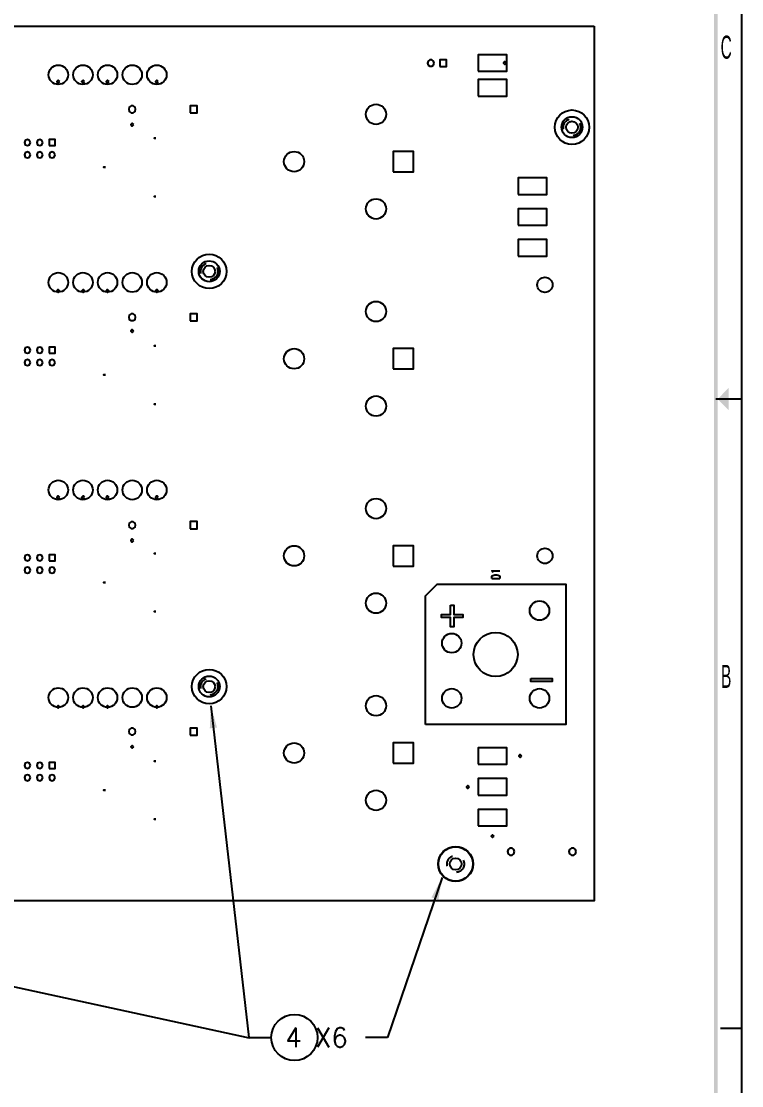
# Model space of a CAD drawing. Extents: x 0 to 31.8, y 0 to 20.
# Drawn here: x 25.95 to 31.8, y 4.49 to 13.13 of the extents above; entities that cross this region are included whole.
import ezdxf
from ezdxf.enums import TextEntityAlignment as Align

# ---------------------------------------------------------------- set-up
doc = ezdxf.new("R2010")
doc.units = 0
doc.header["$LTSCALE"] = 0.25
doc.header["$MEASUREMENT"] = 0
doc.linetypes.add('HIDDEN', pattern=[0.375, 0.25, -0.125])
for name, color, linetype in [('10', 7, 'CONTINUOUS'), ('DIMS', 1, 'CONTINUOUS'), ('FORMAT', 3, 'CONTINUOUS'), ('OBJECT', 2, 'CONTINUOUS'), ('TITLE1', 6, 'CONTINUOUS')]:
    doc.layers.add(name, color=color, linetype=linetype)
doc.styles.add('ROMANS', font='romans.shx')
doc.styles.add('SM2', font='TXT', dxfattribs={"width": 0.5})
doc.dimstyles.new('NORM3', dxfattribs={"dimtxt": 0.156, "dimasz": 0.18, "dimexe": 0.18, "dimexo": 0.0625, "dimgap": 0.09, "dimtad": 0, "dimtih": 1, "dimtoh": 1, "dimdec": 3, "dimzin": 4, "dimdsep": 46, "dimtxsty": 'ROMANS', "dimcen": 0.09, "dimadec": 0, "dimazin": 0, "dimtfac": 1, "dimtdec": 0, "dimtofl": 0, "dimtmove": 0, "dimatfit": 0, "dimfxl": 0, "dimtolj": 1, "dimtzin": 4, "dimarcsym": 0})

# ---------------------------------------------------------------- blocks, each defined once
blk = doc.blocks.new('DDWG')
at = {"layer": 'FORMAT'}
for p, q in [((31.8, 0), (31.8, 20)), ((31.7941, 10.0593), (31.5896, 10.0593)), ((31.7941, 4.9523), (31.6268, 4.9523))]:
    blk.add_line(p, q, dxfattribs=at)
blk.add_solid([(31.6946, 10.1535), (31.6045, 10.0601), (31.6946, 9.9717)], dxfattribs=at)
blk.add_trace([(31.5755, 0.235), (31.6055, 0.235), (31.5755, 19.765), (31.6055, 19.765)], dxfattribs=at)
at = {"layer": 'FORMAT', "style": 'SM2', "width": 0.5}
for s, p in [('C', (31.6741, 12.824)), ('B', (31.6741, 7.717))]:
    blk.add_text(s, height=0.187, dxfattribs=at).set_placement(p, align=Align.CENTER)
at = {"layer": 'TITLE1', "style": 'ROMANS', "flags": 8}
for tag, height, p in [('XX', 0.15, (26.3098, 19.1185)), ('XX', 0.093, (25.0916, 1.5739)), ('XX', 0.093, (25.0748, 1.4266)), ('XX/XX', 0.075, (25.0498, 1.2636))]:
    blk.add_attdef(tag, text='', height=height, dxfattribs=at).set_placement(p, align=Align.CENTER)
at = {"layer": 'TITLE1', "style": 'ROMANS', "width": 0.718171, "flags": 8}
blk.add_attdef('XX/XX/XX', text='', height=0.15, dxfattribs=at).set_placement((29.9814, 19.1096), (30.8073, 19.1096), align=Align.FIT)
at = {"layer": 'TITLE1', "color": 6, "style": 'ROMANS'}
for tag, p, height in [('XXXXXX', (29.834, 2.321), 0.125), ('XX-XXXXX-XXX', (28.4563, 0.5712), 0.1875)]:
    blk.add_attdef(tag, p, '', height=height, dxfattribs=at)
at = {"layer": 'TITLE1', "style": 'ROMANS'}
for tag, p, height in [('XXXXXXX', (25.4352, 1.8925), 0.1), ('XX/XX/XX', (26.8452, 1.8925), 0.1), ('XXXXXXXX', (23.6666, 0.8194), 0.09), ('XXXXXXXX', (23.6642, 0.6726), 0.09), ('XXXXXXX', (25.4743, 0.3103), 0.125), ('XXXXXXXX', (23.6651, 0.3322), 0.09), ('X', (30.3073, 0.3037), 0.125)]:
    blk.add_attdef(tag, p, '', height=height, dxfattribs=at)
at = {"layer": 'TITLE1', "style": 'ROMANS', "flags": 8}
for tag, p, height in [('XXXXX', (23.9799, 1.5859), 0.093), ('XX/XX/XX', (26.8452, 1.5287), 0.1), ('XXXXXXXX', (25.4352, 1.5287), 0.1), ('XXXXX', (23.9722, 1.4275), 0.093), ('XXXXX', (23.9722, 1.2565), 0.093)]:
    blk.add_attdef(tag, p, '', height=height, dxfattribs=at)
at = {"layer": 'TITLE1', "color": 6, "style": 'ROMANS'}
for tag, p in [('XXXXXXXXXXXXXXXX', (29.2947, 1.3101)), ('XXXXXXXXXXXXXXXXXXXX', (29.6486, 1.0213)), ('XX', (31.2048, 0.5712))]:
    blk.add_attdef(tag, text='', height=0.1875, dxfattribs=at).set_placement(p, align=Align.CENTER)
at = {"layer": 'TITLE1', "style": 'ROMANS'}
for tag, p in [('XXXXX', (28.3768, 0.3037)), ('X', (30.7943, 0.3037))]:
    blk.add_attdef(tag, text='', height=0.125, dxfattribs=at).set_placement(p, align=Align.CENTER)

msp = doc.modelspace()

# ---------------------------------------------------------------- linework, layer by layer
at = {"layer": '10'}
for points in [[(30.6022, 13.0879), (30.6022, 5.9885), (20.3522, 5.9885), (20.3522, 13.0879), (30.6022, 13.0879)], [(29.3039, 12.7887), (29.298, 12.8035), (29.2852, 12.8133), (29.2685, 12.8133), (29.2547, 12.8035), (29.2498, 12.7887), (29.2547, 12.772), (29.2685, 12.7621), (29.2852, 12.7621), (29.298, 12.772), (29.3039, 12.7887)], [(29.3502, 12.7611), (29.4043, 12.7611), (29.4043, 12.8153), (29.3502, 12.8153), (29.3502, 12.7611)], [(29.6602, 12.7218), (29.8945, 12.7218), (29.8945, 12.8556), (29.6602, 12.8556), (29.6602, 12.7218)], [(29.8896, 12.7887), (29.8768, 12.8005), (29.865, 12.7887), (29.8768, 12.7759), (29.8896, 12.7887)], [(26.2646, 12.6381), (26.2518, 12.6499), (26.24, 12.6381), (26.2518, 12.6263), (26.2646, 12.6381)], [(26.4644, 12.6381), (26.4526, 12.6499), (26.4398, 12.6381), (26.4526, 12.6263), (26.4644, 12.6381)], [(26.6642, 12.6381), (26.6524, 12.6499), (26.6405, 12.6381), (26.6524, 12.6263), (26.6642, 12.6381)], [(27.0638, 12.6381), (27.052, 12.6499), (27.0402, 12.6381), (27.052, 12.6263), (27.0638, 12.6381)], [(29.6602, 12.521), (29.8945, 12.521), (29.8945, 12.6548), (29.6602, 12.6548), (29.6602, 12.521)], [(27.3236, 12.3842), (27.3797, 12.3842), (27.3797, 12.4413), (27.3236, 12.4413), (27.3236, 12.3842)], [(26.8797, 12.4137), (26.8748, 12.4294), (26.86, 12.4403), (26.8433, 12.4403), (26.8285, 12.4294), (26.8236, 12.4137), (26.8285, 12.396), (26.8433, 12.3851), (26.86, 12.3851), (26.8748, 12.396), (26.8797, 12.4137)], [(26.864, 12.2887), (26.8522, 12.3005), (26.8404, 12.2887), (26.8522, 12.2759), (26.864, 12.2887)], [(26.0264, 12.143), (26.0195, 12.1607), (26.0018, 12.1676), (25.9841, 12.1607), (25.9772, 12.143), (25.9841, 12.1253), (26.0018, 12.1184), (26.0195, 12.1253), (26.0264, 12.143)], [(26.1258, 12.143), (26.1189, 12.1607), (26.1022, 12.1676), (26.0844, 12.1607), (26.0776, 12.143), (26.0844, 12.1253), (26.1022, 12.1184), (26.1189, 12.1253), (26.1258, 12.143)], [(26.177, 12.1184), (26.2262, 12.1184), (26.2262, 12.1676), (26.177, 12.1676), (26.177, 12.1184)], [(27.0441, 12.1785), (27.0303, 12.1785), (27.0441, 12.1785)], [(26.0264, 12.0436), (26.0195, 12.0603), (26.0018, 12.0672), (25.9841, 12.0603), (25.9772, 12.0436), (25.9841, 12.0249), (26.0018, 12.018), (26.0195, 12.0249), (26.0264, 12.0436)], [(26.1258, 12.0436), (26.1189, 12.0603), (26.1022, 12.0672), (26.0844, 12.0603), (26.0776, 12.0436), (26.0844, 12.0249), (26.1022, 12.018), (26.1189, 12.0249), (26.1258, 12.0436)], [(26.2262, 12.0436), (26.2193, 12.0603), (26.2026, 12.0672), (26.1839, 12.0603), (26.177, 12.0436), (26.1839, 12.0249), (26.2026, 12.018), (26.2193, 12.0249), (26.2262, 12.0436)], [(28.9703, 11.9058), (29.1346, 11.9058), (29.1346, 12.0702), (28.9703, 12.0702), (28.9703, 11.9058)], [(26.6346, 11.9422), (26.6199, 11.9422), (26.6346, 11.9422)], [(29.985, 11.7218), (30.2193, 11.7218), (30.2193, 11.8556), (29.985, 11.8556), (29.985, 11.7218)], [(27.0441, 11.706), (27.0303, 11.706), (27.0441, 11.706)], [(29.985, 11.4718), (30.2193, 11.4718), (30.2193, 11.6056), (29.985, 11.6056), (29.985, 11.4718)], [(29.985, 11.2218), (30.2193, 11.2218), (30.2193, 11.3556), (29.985, 11.3556), (29.985, 11.2218)], [(26.2646, 10.9383), (26.2518, 10.9501), (26.24, 10.9383), (26.2518, 10.9265), (26.2646, 10.9383)], [(26.4644, 10.9383), (26.4526, 10.9501), (26.4398, 10.9383), (26.4526, 10.9265), (26.4644, 10.9383)], [(26.6642, 10.9383), (26.6524, 10.9501), (26.6405, 10.9383), (26.6524, 10.9265), (26.6642, 10.9383)], [(27.0638, 10.9383), (27.052, 10.9501), (27.0402, 10.9383), (27.052, 10.9265), (27.0638, 10.9383)], [(26.8797, 10.7257), (26.8748, 10.7424), (26.86, 10.7523), (26.8433, 10.7523), (26.8285, 10.7424), (26.8236, 10.7257), (26.8285, 10.708), (26.8433, 10.6981), (26.86, 10.6981), (26.8748, 10.708), (26.8797, 10.7257)], [(27.3236, 10.6972), (27.3797, 10.6972), (27.3797, 10.7542), (27.3236, 10.7542), (27.3236, 10.6972)], [(26.864, 10.6135), (26.8522, 10.6253), (26.8404, 10.6135), (26.8522, 10.6017), (26.864, 10.6135)], [(26.0264, 10.458), (26.0195, 10.4757), (26.0018, 10.4826), (25.9841, 10.4757), (25.9772, 10.458), (25.9841, 10.4403), (26.0018, 10.4334), (26.0195, 10.4403), (26.0264, 10.458)], [(26.1258, 10.458), (26.1189, 10.4757), (26.1022, 10.4826), (26.0844, 10.4757), (26.0776, 10.458), (26.0844, 10.4403), (26.1022, 10.4334), (26.1189, 10.4403), (26.1258, 10.458)], [(26.177, 10.4334), (26.2262, 10.4334), (26.2262, 10.4826), (26.177, 10.4826), (26.177, 10.4334)], [(27.0441, 10.4934), (27.0303, 10.4934), (27.0441, 10.4934)], [(28.9703, 10.3064), (29.1346, 10.3064), (29.1346, 10.4708), (28.9703, 10.4708), (28.9703, 10.3064)], [(26.0264, 10.3586), (26.0195, 10.3753), (26.0018, 10.3822), (25.9841, 10.3753), (25.9772, 10.3586), (25.9841, 10.3399), (26.0018, 10.333), (26.0195, 10.3399), (26.0264, 10.3586)], [(26.1258, 10.3586), (26.1189, 10.3753), (26.1022, 10.3822), (26.0844, 10.3753), (26.0776, 10.3586), (26.0844, 10.3399), (26.1022, 10.333), (26.1189, 10.3399), (26.1258, 10.3586)], [(26.2262, 10.3586), (26.2193, 10.3753), (26.2026, 10.3822), (26.1839, 10.3753), (26.177, 10.3586), (26.1839, 10.3399), (26.2026, 10.333), (26.2193, 10.3399), (26.2262, 10.3586)], [(26.6346, 10.2572), (26.6199, 10.2572), (26.6346, 10.2572)], [(27.0441, 10.021), (27.0303, 10.021), (27.0441, 10.021)], [(26.2646, 9.2631), (26.2518, 9.2749), (26.24, 9.2631), (26.2518, 9.2513), (26.2646, 9.2631)], [(26.4644, 9.2631), (26.4526, 9.2749), (26.4398, 9.2631), (26.4526, 9.2513), (26.4644, 9.2631)], [(26.6642, 9.2631), (26.6524, 9.2749), (26.6405, 9.2631), (26.6524, 9.2513), (26.6642, 9.2631)], [(27.0638, 9.2631), (27.052, 9.2749), (27.0402, 9.2631), (27.052, 9.2513), (27.0638, 9.2631)], [(26.8797, 9.0387), (26.8748, 9.0544), (26.86, 9.0653), (26.8433, 9.0653), (26.8285, 9.0544), (26.8236, 9.0387), (26.8285, 9.021), (26.8433, 9.0101), (26.86, 9.0101), (26.8748, 9.021), (26.8797, 9.0387)], [(27.3236, 9.0092), (27.3797, 9.0092), (27.3797, 9.0663), (27.3236, 9.0663), (27.3236, 9.0092)], [(26.864, 8.9137), (26.8522, 8.9255), (26.8404, 8.9137), (26.8522, 8.9009), (26.864, 8.9137)], [(28.9703, 8.706), (29.1346, 8.706), (29.1346, 8.8704), (28.9703, 8.8704), (28.9703, 8.706)], [(26.0264, 8.7729), (26.0195, 8.7907), (26.0018, 8.7976), (25.9841, 8.7907), (25.9772, 8.7729), (25.9841, 8.7552), (26.0018, 8.7483), (26.0195, 8.7552), (26.0264, 8.7729)], [(26.1258, 8.7729), (26.1189, 8.7907), (26.1022, 8.7976), (26.0844, 8.7907), (26.0776, 8.7729), (26.0844, 8.7552), (26.1022, 8.7483), (26.1189, 8.7552), (26.1258, 8.7729)], [(26.177, 8.7483), (26.2262, 8.7483), (26.2262, 8.7976), (26.177, 8.7976), (26.177, 8.7483)], [(27.0441, 8.8084), (27.0303, 8.8084), (27.0441, 8.8084)], [(26.0264, 8.6735), (26.0195, 8.6903), (26.0018, 8.6972), (25.9841, 8.6903), (25.9772, 8.6735), (25.9841, 8.6548), (26.0018, 8.6479), (26.0195, 8.6548), (26.0264, 8.6735)], [(26.1258, 8.6735), (26.1189, 8.6903), (26.1022, 8.6972), (26.0844, 8.6903), (26.0776, 8.6735), (26.0844, 8.6548), (26.1022, 8.6479), (26.1189, 8.6548), (26.1258, 8.6735)], [(26.2262, 8.6735), (26.2193, 8.6903), (26.2026, 8.6972), (26.1839, 8.6903), (26.177, 8.6735), (26.1839, 8.6548), (26.2026, 8.6479), (26.2193, 8.6548), (26.2262, 8.6735)], [(29.7833, 8.6548), (29.7803, 8.6598), (29.7715, 8.6666), (29.8374, 8.6666)], [(26.6346, 8.5722), (26.6199, 8.5722), (26.6346, 8.5722)], [(29.2321, 7.4186), (29.2321, 8.4629), (29.3276, 8.5584), (30.3718, 8.5584), (30.3718, 7.4186), (29.2321, 7.4186)], [(29.7715, 8.6037), (29.7715, 8.6184), (29.7744, 8.6253), (29.7803, 8.6302), (29.7872, 8.6322), (29.7961, 8.6342), (29.8118, 8.6342), (29.8216, 8.6322), (29.8276, 8.6302), (29.8335, 8.6253), (29.8374, 8.6184), (29.8374, 8.6037)], [(29.7715, 8.6037), (29.8374, 8.6037)], [(29.4368, 8.3881), (29.4624, 8.3881), (29.4624, 8.3133), (29.5372, 8.3133), (29.5372, 8.2887), (29.4624, 8.2887), (29.4624, 8.2129), (29.4368, 8.2129), (29.4368, 8.2887), (29.362, 8.2887), (29.362, 8.3133), (29.4368, 8.3133), (29.4368, 8.3881)], [(27.0441, 8.3359), (27.0303, 8.3359), (27.0441, 8.3359)], [(30.0874, 7.7936), (30.2626, 7.7936), (30.2626, 7.768), (30.0874, 7.768), (30.0874, 7.7936)], [(26.2646, 7.5633), (26.2518, 7.5751), (26.24, 7.5633), (26.2518, 7.5515), (26.2646, 7.5633)], [(26.4644, 7.5633), (26.4526, 7.5751), (26.4398, 7.5633), (26.4526, 7.5515), (26.4644, 7.5633)], [(26.6642, 7.5633), (26.6524, 7.5751), (26.6405, 7.5633), (26.6524, 7.5515), (26.6642, 7.5633)], [(27.0638, 7.5633), (27.052, 7.5751), (27.0402, 7.5633), (27.052, 7.5515), (27.0638, 7.5633)], [(26.8797, 7.3635), (26.8748, 7.3792), (26.86, 7.3901), (26.8433, 7.3901), (26.8285, 7.3792), (26.8236, 7.3635), (26.8285, 7.3468), (26.8433, 7.335), (26.86, 7.335), (26.8748, 7.3468), (26.8797, 7.3635)], [(27.3236, 7.334), (27.3797, 7.334), (27.3797, 7.3911), (27.3236, 7.3911), (27.3236, 7.334)], [(28.9703, 7.1066), (29.1346, 7.1066), (29.1346, 7.27), (28.9703, 7.27), (28.9703, 7.1066)], [(26.864, 7.2385), (26.8522, 7.2503), (26.8404, 7.2385), (26.8522, 7.2267), (26.864, 7.2385)], [(29.6602, 7.0968), (29.8945, 7.0968), (29.8945, 7.2306), (29.6602, 7.2306), (29.6602, 7.0968)], [(30.0146, 7.1637), (30.0018, 7.1755), (29.99, 7.1637), (30.0018, 7.1509), (30.0146, 7.1637)], [(26.0264, 7.0879), (26.0195, 7.1056), (26.0018, 7.1125), (25.9841, 7.1056), (25.9772, 7.0879), (25.9841, 7.0702), (26.0018, 7.0633), (26.0195, 7.0702), (26.0264, 7.0879)], [(26.1258, 7.0879), (26.1189, 7.1056), (26.1022, 7.1125), (26.0844, 7.1056), (26.0776, 7.0879), (26.0844, 7.0702), (26.1022, 7.0633), (26.1189, 7.0702), (26.1258, 7.0879)], [(26.177, 7.0633), (26.2262, 7.0633), (26.2262, 7.1125), (26.177, 7.1125), (26.177, 7.0633)], [(27.0441, 7.1233), (27.0303, 7.1233), (27.0441, 7.1233)], [(26.0264, 6.9885), (26.0195, 7.0052), (26.0018, 7.0121), (25.9841, 7.0052), (25.9772, 6.9885), (25.9841, 6.9708), (26.0018, 6.9629), (26.0195, 6.9708), (26.0264, 6.9885)], [(26.1258, 6.9885), (26.1189, 7.0052), (26.1022, 7.0121), (26.0844, 7.0052), (26.0776, 6.9885), (26.0844, 6.9708), (26.1022, 6.9629), (26.1189, 6.9708), (26.1258, 6.9885)], [(26.2262, 6.9885), (26.2193, 7.0052), (26.2026, 7.0121), (26.1839, 7.0052), (26.177, 6.9885), (26.1839, 6.9708), (26.2026, 6.9629), (26.2193, 6.9708), (26.2262, 6.9885)], [(29.5894, 6.9137), (29.5776, 6.9255), (29.5648, 6.9137), (29.5776, 6.9009), (29.5894, 6.9137)], [(29.6602, 6.8468), (29.8945, 6.8468), (29.8945, 6.9806), (29.6602, 6.9806), (29.6602, 6.8468)], [(26.6346, 6.8871), (26.6199, 6.8871), (26.6346, 6.8871)], [(29.6602, 6.5968), (29.8945, 6.5968), (29.8945, 6.7306), (29.6602, 6.7306), (29.6602, 6.5968)], [(27.0441, 6.6509), (27.0303, 6.6509), (27.0441, 6.6509)], [(29.7892, 6.5131), (29.7774, 6.5249), (29.7655, 6.5131), (29.7774, 6.5013), (29.7892, 6.5131)], [(29.9565, 6.3881), (29.9506, 6.4048), (29.9358, 6.4166), (29.9171, 6.4166), (29.9033, 6.4048), (29.8974, 6.3881), (29.9033, 6.3704), (29.9171, 6.3596), (29.9358, 6.3596), (29.9506, 6.3704), (29.9565, 6.3881)], [(30.4565, 6.3881), (30.4506, 6.4048), (30.4358, 6.4166), (30.4171, 6.4166), (30.4033, 6.4048), (30.3974, 6.3881), (30.4033, 6.3704), (30.4171, 6.3596), (30.4358, 6.3596), (30.4506, 6.3704), (30.4565, 6.3881)]]:
    msp.add_lwpolyline(points, dxfattribs=at)
for centre, radius in [((26.2522, 12.6933), 0.079), ((26.4522, 12.6933), 0.079), ((26.6522, 12.6933), 0.079), ((26.8522, 12.6933), 0.079), ((27.0522, 12.6933), 0.079), ((28.8312, 12.3723), 0.082), ((30.4222, 12.2683), 0.085), ((28.1662, 11.9883), 0.082), ((28.8312, 11.6043), 0.082), ((27.4772, 11.0983), 0.085), ((26.2522, 11.0083), 0.079), ((26.4522, 11.0083), 0.079), ((26.6522, 11.0083), 0.079), ((26.8522, 11.0083), 0.079), ((27.0522, 11.0083), 0.079), ((30.2022, 10.9883), 0.062), ((28.8312, 10.7723), 0.082), ((28.1662, 10.3883), 0.082), ((28.8312, 10.0043), 0.082), ((26.2522, 9.3233), 0.079), ((26.4522, 9.3233), 0.079), ((26.6522, 9.3233), 0.079), ((26.8522, 9.3233), 0.079), ((27.0522, 9.3233), 0.079), ((28.8312, 9.1723), 0.082), ((28.1662, 8.7883), 0.082), ((30.2022, 8.7883), 0.062), ((28.8312, 8.4043), 0.082), ((30.1582, 8.3443), 0.079), ((29.4462, 8.0803), 0.079), ((29.8022, 7.9883), 0.179), ((27.4772, 7.7283), 0.085), ((26.2522, 7.6383), 0.079), ((26.4522, 7.6383), 0.079), ((26.6522, 7.6383), 0.079), ((26.8522, 7.6383), 0.079), ((27.0522, 7.6383), 0.079), ((29.4462, 7.6323), 0.079), ((30.1582, 7.6323), 0.079), ((28.8312, 7.5723), 0.082), ((28.1662, 7.1883), 0.082), ((28.8312, 6.8043), 0.082), ((29.4772, 6.2883), 0.142)]:
    msp.add_circle(centre, radius, dxfattribs=at)
at = {"layer": 'DIMS', "color": 1}
msp.add_circle((28.1685, 4.8792), 0.1875, dxfattribs=at)
at = {"layer": 'OBJECT', "linetype": 'Continuous'}
for centre in [(30.4222, 12.2675), (27.4772, 11.0975), (27.4772, 7.7275), (29.4772, 6.2875)]:
    msp.add_circle(centre, 0.14, dxfattribs=at)
at = {"layer": 'OBJECT', "linetype": 'HIDDEN'}
for centre in [(30.4222, 12.2675), (27.4772, 11.0975), (27.4772, 7.7275), (29.4772, 6.2875)]:
    msp.add_circle(centre, 0.069, dxfattribs=at)
at = {"layer": 'OBJECT'}
for centre in [(30.4222, 12.2675), (27.4772, 11.0975), (27.4772, 7.7275), (29.4772, 6.2875)]:
    msp.add_circle(centre, 0.048, dxfattribs=at)

# ---------------------------------------------------------------- block references
at = {"layer": 'FORMAT'}
msp.add_blockref('DDWG', (0, 0), dxfattribs=at)

# ---------------------------------------------------------------- texts
at = {"layer": 'DIMS', "color": 1, "insert": (28.0942, 4.8792), "char_height": 0.156, "attachment_point": 4, "style": 'ROMANS'}
msp.add_mtext('{4 X6}', dxfattribs=at)

# ---------------------------------------------------------------- leaders
at = {"layer": 'DIMS', "color": 1, "annotation_type": 0, "has_hookline": 1}
for points, hookline_direction, text_width in [([(27.4907, 7.5705), (27.7992, 4.8792), (27.9792, 4.8792)], 0, 0.7057), ([(21.6211, 6.2173), (27.802, 4.8758)], 0, 0.1114), ([(29.3678, 6.1771), (28.9254, 4.8785), (28.7454, 4.8785)], 1, 0.1114)]:
    msp.add_leader(points, dimstyle='NORM3', dxfattribs=dict(at, hookline_direction=hookline_direction, text_width=text_width))

doc.saveas('drawing.dxf')
